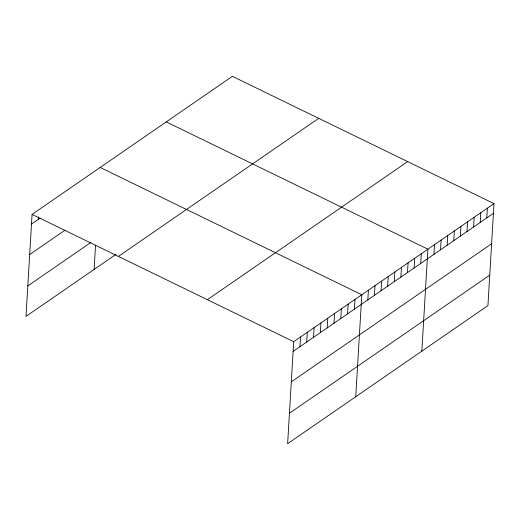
<?xml version="1.0" encoding="UTF-8"?>
<svg xmlns="http://www.w3.org/2000/svg" width="520" height="520" viewBox="0 0 520 520"><rect width="100%" height="100%" fill="white"/><g stroke="black" fill="none" stroke-linecap="round" stroke-linejoin="round"><path stroke-width="0.78" d="M494 203.619L293.69 341.692L287.632 443.671L487.942 305.597L494 203.619L232.369 76.33L32.058 214.403L26 316.381L115.921 254.397M38.291 219.414L38.434 216.989M94.107 269.432L95.55 245.076M299.923 346.71L300.502 336.999M306.735 342.01L307.314 332.306M313.547 337.318L314.125 327.613M320.359 332.625L320.931 322.913M327.164 327.932L327.743 318.221M333.976 323.232L334.555 313.528M340.788 318.539L341.367 308.834M347.601 313.846L348.173 304.142M354.406 309.153L354.985 299.442M355.738 396.728L361.797 294.749L100.165 167.453M367.829 299.904L368.407 290.192M374.439 295.347L375.018 285.636M381.05 290.791L381.628 281.079M387.66 286.234L388.238 276.523M394.271 281.678L394.849 271.967M400.881 277.121L401.459 267.41M407.491 272.565L408.07 262.853M414.102 268.008L414.681 258.297M420.713 263.452L421.285 253.741M421.837 351.163L427.895 249.184L166.263 121.895M433.934 254.339L434.506 244.628M440.544 249.782L441.116 240.071M447.154 245.225L447.726 235.514M453.765 240.669L454.337 230.958M460.369 236.113L460.947 226.401M466.979 231.556L467.558 221.845M473.59 227L474.168 217.289M480.2 222.443L480.779 212.732M486.811 217.886L487.39 208.175M31.48 224.107L40.151 218.133M29.672 254.56L64.961 230.23M27.807 285.928L90.961 242.398M118.398 256.406L318.708 118.333M207.35 299.689L407.661 161.616M293.111 351.403L493.422 213.33M291.304 381.849L491.615 243.776M289.439 413.225L489.749 275.151M32.058 214.403L293.69 341.692"/></g></svg>
